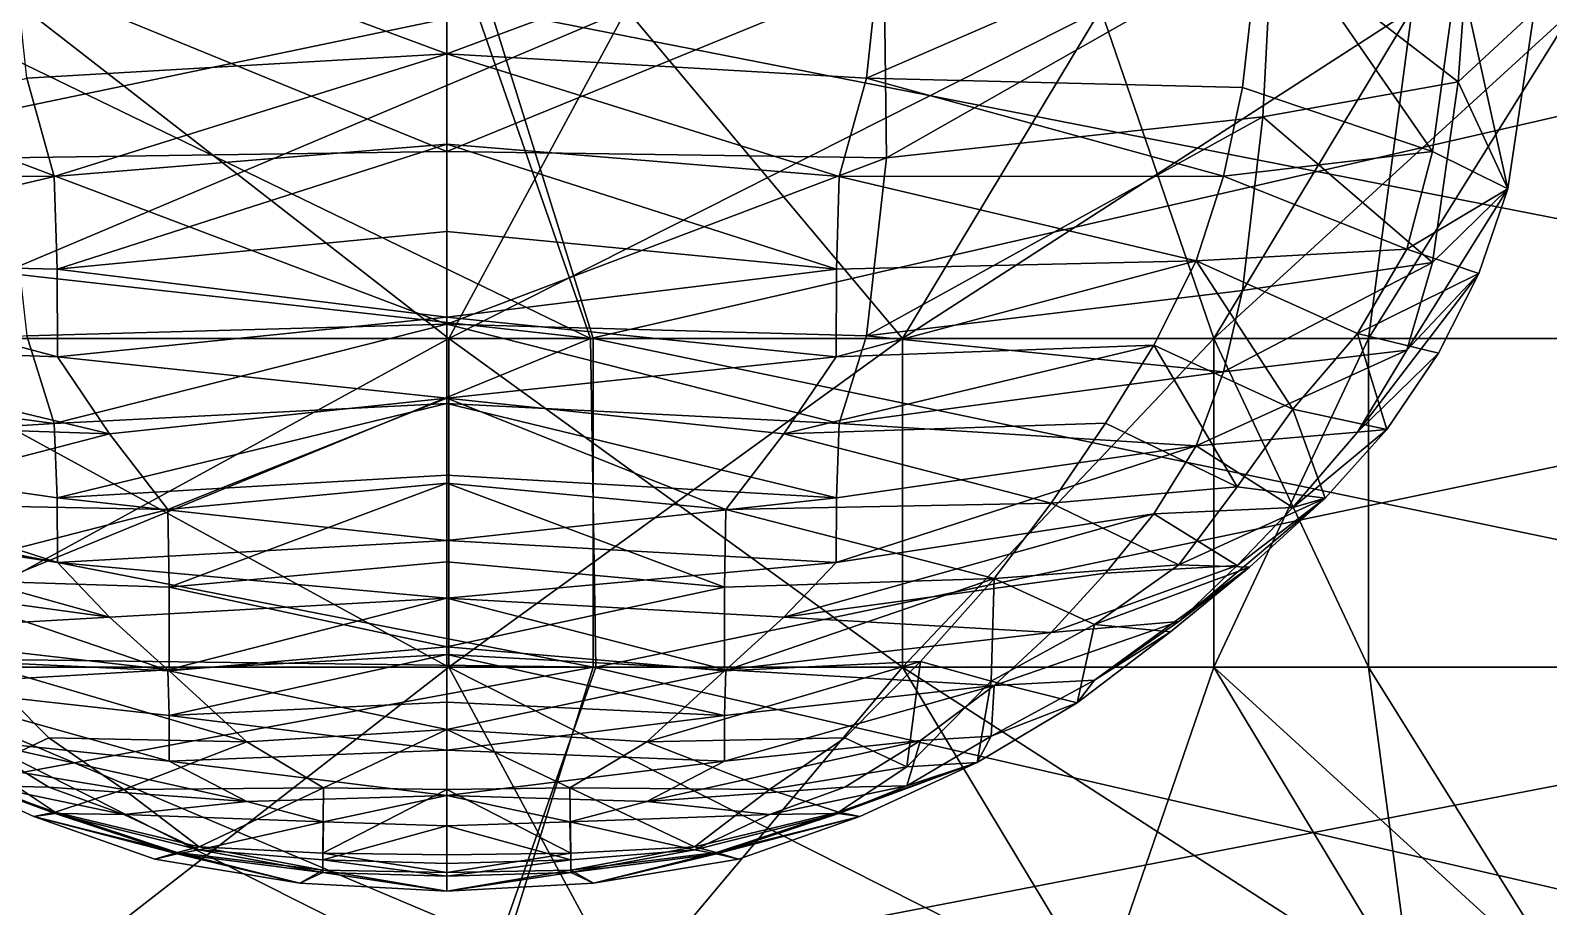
# Model space of a CAD drawing. Extents: x -114 to 115, y -117 to 399.
# Drawn here: x 60.16 to 71.77, y 122.91 to 129.61 of the extents above; entities that cross this region are included whole.
import ezdxf

# ---------------------------------------------------------------- set-up
doc = ezdxf.new("R2010")
doc.units = 0

msp = doc.modelspace()

# ---------------------------------------------------------------- linework, layer by layer
for points in [[(63.345238, 129.43161, -118.694946), (59.983627, 130.679932, -118.981201), (63.345238, 130.82518, -118.721992)], [(63.345238, 129.43161, -118.694946), (63.345238, 130.82518, -118.721992), (66.706848, 130.679932, -118.981201)], [(60.137238, 129.246017, -118.945908), (59.983627, 130.679932, -118.981201), (63.345238, 129.43161, -118.694946)], [(66.55323, 129.246017, -118.945908), (63.345238, 129.43161, -118.694946), (66.706848, 130.679932, -118.981201)], [(66.55323, 129.246017, -118.945908), (66.706848, 130.679932, -118.981201), (69.581894, 130.559631, -120.225533)], [(69.426712, 129.173279, -120.160034), (66.55323, 129.246017, -118.945908), (69.581894, 130.559631, -120.225533)], [(70.879089, 128.683762, -122.130264), (69.426712, 129.173279, -120.160034), (69.581894, 130.559631, -120.225533)], [(70.879089, 128.683762, -122.130264), (69.581894, 130.559631, -120.225533), (71.07338, 130.119339, -122.216171)], [(71.07338, 129.21553, -127.341904), (71.179626, 130.646103, -127.577606), (69.651947, 130.312698, -129.678589)], [(71.07338, 129.21553, -127.341904), (71.656456, 129.754333, -124.79435), (71.179626, 130.646103, -127.577606)], [(57.840843, 130.453415, -116.024139), (58.54417, 127.916359, -117.629623), (64.443848, 127.256195, -111.110825)], [(63.577991, 129.744965, -109.354691), (57.840843, 130.453415, -116.024139), (64.443848, 127.256195, -111.110825)], [(66.706848, 128.63588, -130.573517), (69.651947, 130.312698, -129.678589), (66.686852, 130.051651, -130.939621)], [(66.706848, 128.63588, -130.573517), (69.581894, 128.948425, -129.363113), (69.651947, 130.312698, -129.678589)], [(69.581894, 128.948425, -129.363113), (71.07338, 129.21553, -127.341904), (69.651947, 130.312698, -129.678589)], [(71.45388, 128.398285, -124.555237), (70.879089, 128.683762, -122.130264), (71.07338, 130.119339, -122.216171)], [(71.45388, 128.398285, -124.555237), (71.07338, 130.119339, -122.216171), (71.656456, 129.754333, -124.79435)], [(59.983627, 128.63588, -130.573517), (63.345238, 128.683716, -130.866776), (60.003628, 130.051651, -130.939621)], [(63.345238, 128.683716, -130.866776), (63.345242, 130.045685, -131.192871), (60.003628, 130.051651, -130.939621)], [(63.345238, 128.683716, -130.866776), (66.686852, 130.051651, -130.939621), (63.345242, 130.045685, -131.192871)], [(66.706848, 128.63588, -130.573517), (66.686852, 130.051651, -130.939621), (63.345238, 128.683716, -130.866776)], [(50.82254, 129.769379, 130.731018), (63.679298, 129.769379, 121.550117), (51.607136, 127.256462, 132.411819)], [(63.679298, 129.769379, 121.550117), (64.46389, 127.256462, 123.230927), (51.607136, 127.256462, 132.411819)], [(58.765862, 127.256454, -42.826134), (60.124809, 129.769379, -43.796547), (64.719307, 129.769379, -33.953873)], [(63.360359, 127.256454, -32.983467), (58.765862, 127.256454, -42.826134), (64.719307, 129.769379, -33.953873)], [(58.765862, 127.256454, 53.122589), (63.360359, 127.256454, 43.279915), (60.124809, 129.769379, 54.092999)], [(63.360359, 127.256454, 43.279915), (64.719307, 129.769379, 44.250328), (60.124809, 129.769379, 54.092999)], [(66.828796, 127.256454, -22.626701), (63.360359, 127.256454, -32.983467), (64.719307, 129.769379, -33.953873)], [(64.719307, 129.769379, 44.250328), (63.360359, 127.256454, 43.279915), (68.344513, 129.769379, 33.425468)], [(63.360359, 127.256454, 43.279915), (66.828796, 127.256454, 32.923149), (68.344513, 129.769379, 33.425468)], [(75.395126, 129.768951, -99.533081), (63.577991, 129.744965, -109.354691), (64.443848, 127.256195, -111.110825)], [(64.46389, 127.256462, 123.230927), (63.679298, 129.769379, 121.550117), (76.505905, 127.256462, 111.802299)], [(63.679298, 129.769379, 121.550117), (75.396332, 129.769379, 110.429932), (76.505905, 127.256462, 111.802299)], [(76.505905, 127.256454, -100.906998), (75.395126, 129.768951, -99.533081), (64.443848, 127.256195, -111.110825)], [(68.344513, 129.769379, -23.129021), (66.828796, 127.256454, -22.626701), (64.719307, 129.769379, -33.953873)], [(66.828796, 127.256454, -22.626701), (68.344513, 129.769379, -23.129021), (70.722794, 129.769379, -12.150948)], [(69.207092, 127.256454, -11.648621), (66.828796, 127.256454, -22.626701), (70.722794, 129.769379, -12.150948)], [(66.828796, 127.256454, 32.923149), (69.207092, 127.256454, 21.945072), (68.344513, 129.769379, 33.425468)], [(69.207092, 127.256454, 21.945072), (70.722794, 129.769379, 22.447393), (68.344513, 129.769379, 33.425468)], [(70.390114, 127.256454, -0.534447), (69.207092, 127.256454, -11.648621), (70.722794, 129.769379, -12.150948)], [(70.722794, 129.769379, 22.447393), (69.207092, 127.256454, 21.945072), (71.95929, 129.769379, 10.830894)], [(69.207092, 127.256454, 21.945072), (70.390106, 127.256454, 10.830894), (71.95929, 129.769379, 10.830894)], [(70.390106, 127.256454, 10.830894), (70.390114, 127.256454, -0.534447), (71.95929, 129.769379, 10.830894)], [(71.95929, 129.769379, -0.534447), (70.390114, 127.256454, -0.534447), (70.722794, 129.769379, -12.150948)], [(70.390114, 127.256454, -0.534447), (71.95929, 129.769379, -0.534447), (71.95929, 129.769379, 10.830894)], [(71.45388, 128.398285, -124.555237), (71.656456, 129.754333, -124.79435), (71.07338, 129.21553, -127.341904)], [(60.345276, 128.494278, -119.052498), (60.137238, 129.246017, -118.945908), (63.345238, 129.43161, -118.694946)], [(60.345276, 128.494278, -119.052498), (63.345238, 129.43161, -118.694946), (63.345234, 128.739761, -118.819611)], [(66.3452, 128.494278, -119.052498), (63.345234, 128.739761, -118.819611), (63.345238, 129.43161, -118.694946)], [(66.3452, 128.494278, -119.052498), (63.345238, 129.43161, -118.694946), (66.55323, 129.246017, -118.945908)], [(60.345276, 128.494278, -119.052498), (57.409836, 128.496521, -120.201942), (60.137238, 129.246017, -118.945908)], [(66.3452, 128.494278, -119.052498), (66.55323, 129.246017, -118.945908), (69.280632, 128.496521, -120.201942)], [(69.280632, 128.496521, -120.201942), (66.55323, 129.246017, -118.945908), (69.426712, 129.173279, -120.160034)], [(69.280632, 128.496521, -120.201942), (69.426712, 129.173279, -120.160034), (70.879089, 128.683762, -122.130264)], [(70.879097, 127.837151, -126.931641), (71.07338, 129.21553, -127.341904), (69.581894, 128.948425, -129.363113)], [(70.879097, 127.837151, -126.931641), (71.45388, 128.398285, -124.555237), (71.07338, 129.21553, -127.341904)], [(66.55323, 127.276367, -130.116257), (69.426712, 127.623276, -128.9505), (69.581894, 128.948425, -129.363113)], [(66.55323, 127.276367, -130.116257), (69.581894, 128.948425, -129.363113), (66.706848, 128.63588, -130.573517)], [(69.426712, 127.623276, -128.9505), (70.879097, 127.837151, -126.931641), (69.581894, 128.948425, -129.363113)], [(63.345234, 127.364944, -130.415527), (63.345238, 128.683716, -130.866776), (59.983627, 128.63588, -130.573517)], [(60.368015, 127.785767, -119.333649), (60.345276, 128.494278, -119.052498), (63.345234, 128.739761, -118.819611)], [(60.368015, 127.785767, -119.333649), (63.345234, 128.739761, -118.819611), (63.34523, 128.073944, -119.052124)], [(66.322449, 127.785767, -119.333649), (63.34523, 128.073944, -119.052124), (63.345234, 128.739761, -118.819611)], [(66.322449, 127.785767, -119.333649), (63.345234, 128.739761, -118.819611), (66.3452, 128.494278, -119.052498)], [(63.345234, 127.364944, -130.415527), (66.706848, 128.63588, -130.573517), (63.345238, 128.683716, -130.866776)], [(70.681885, 127.937126, -122.223015), (69.280632, 128.496521, -120.201942), (70.879089, 128.683762, -122.130264)], [(70.681885, 127.937126, -122.223015), (70.879089, 128.683762, -122.130264), (71.45388, 128.398285, -124.555237)], [(60.137238, 127.276367, -130.116257), (63.345234, 127.364944, -130.415527), (59.983627, 128.63588, -130.573517)], [(66.55323, 127.276367, -130.116257), (66.706848, 128.63588, -130.573517), (63.345234, 127.364944, -130.415527)], [(57.618484, 127.849258, -120.326416), (57.409836, 128.496521, -120.201942), (60.345276, 128.494278, -119.052498)], [(60.368015, 127.785767, -119.333649), (57.618484, 127.849258, -120.326416), (60.345276, 128.494278, -119.052498)], [(66.322449, 127.785767, -119.333649), (66.3452, 128.494278, -119.052498), (69.071983, 127.849258, -120.326416)], [(69.071983, 127.849258, -120.326416), (66.3452, 128.494278, -119.052498), (69.280632, 128.496521, -120.201942)], [(69.071983, 127.849258, -120.326416), (69.280632, 128.496521, -120.201942), (70.681885, 127.937126, -122.223015)], [(71.232788, 127.752853, -124.441444), (70.681885, 127.937126, -122.223015), (71.45388, 128.398285, -124.555237)], [(70.681892, 127.167259, -126.589119), (71.45388, 128.398285, -124.555237), (70.879097, 127.837151, -126.931641)], [(70.681892, 127.167259, -126.589119), (71.232788, 127.752853, -124.441444), (71.45388, 128.398285, -124.555237)], [(63.34523, 127.417717, -119.394249), (60.368015, 127.785767, -119.333649), (63.34523, 128.073944, -119.052124)], [(63.34523, 127.417717, -119.394249), (63.34523, 128.073944, -119.052124), (66.322449, 127.785767, -119.333649)], [(64.443848, 127.256195, -111.110825), (58.54417, 127.916359, -117.629623), (58.504097, 124.820915, -118.019775)], [(70.304932, 127.29483, -122.149124), (69.071983, 127.849258, -120.326416), (70.681885, 127.937126, -122.223015)], [(70.304932, 127.29483, -122.149124), (70.681885, 127.937126, -122.223015), (71.232788, 127.752853, -124.441444)], [(60.369282, 127.115669, -119.733597), (57.942554, 127.204254, -120.574638), (57.618484, 127.849258, -120.326416)], [(60.369282, 127.115669, -119.733597), (57.618484, 127.849258, -120.326416), (60.368015, 127.785767, -119.333649)], [(60.369282, 127.115669, -119.733597), (60.368015, 127.785767, -119.333649), (63.34523, 127.417717, -119.394249)], [(66.321182, 127.115669, -119.733597), (63.34523, 127.417717, -119.394249), (66.322449, 127.785767, -119.333649)], [(66.321182, 127.115669, -119.733597), (66.322449, 127.785767, -119.333649), (69.071983, 127.849258, -120.326416)], [(66.321182, 127.115669, -119.733597), (69.071983, 127.849258, -120.326416), (68.747917, 127.204254, -120.574638)], [(69.812202, 126.716179, -122.05941), (68.747917, 127.204254, -120.574638), (69.071983, 127.849258, -120.326416)], [(69.812202, 126.716179, -122.05941), (69.071983, 127.849258, -120.326416), (70.304932, 127.29483, -122.149124)], [(69.280632, 127.001663, -128.679657), (70.879097, 127.837151, -126.931641), (69.426712, 127.623276, -128.9505)], [(69.280632, 127.001663, -128.679657), (70.681892, 127.167259, -126.589119), (70.879097, 127.837151, -126.931641)], [(70.924591, 127.142639, -124.333862), (70.304932, 127.29483, -122.149124), (71.232788, 127.752853, -124.441444)], [(70.304932, 126.538422, -126.438896), (70.924591, 127.142639, -124.333862), (71.232788, 127.752853, -124.441444)], [(70.304932, 126.538422, -126.438896), (71.232788, 127.752853, -124.441444), (70.681892, 127.167259, -126.589119)], [(69.280632, 127.001663, -128.679657), (69.426712, 127.623276, -128.9505), (66.55323, 127.276367, -130.116257)], [(63.34523, 126.798904, -119.804688), (60.369282, 127.115669, -119.733597), (63.34523, 127.417717, -119.394249)], [(63.34523, 126.798904, -119.804688), (63.34523, 127.417717, -119.394249), (66.321182, 127.115669, -119.733597)], [(60.345268, 126.60643, -129.758972), (63.345234, 127.364944, -130.415527), (60.137238, 127.276367, -130.116257)], [(60.345268, 126.60643, -129.758972), (63.34523, 126.757462, -130.061783), (63.345234, 127.364944, -130.415527)], [(66.345192, 126.60643, -129.758972), (63.345234, 127.364944, -130.415527), (63.34523, 126.757462, -130.061783)], [(66.345192, 126.60643, -129.758972), (66.55323, 127.276367, -130.116257), (63.345234, 127.364944, -130.415527)], [(70.528694, 126.55983, -124.231087), (69.812202, 126.716179, -122.05941), (70.304932, 127.29483, -122.149124)], [(70.528694, 126.55983, -124.231087), (70.304932, 127.29483, -122.149124), (70.924591, 127.142639, -124.333862)], [(51.607136, 127.256462, 132.411819), (64.46389, 124.743546, 123.230927), (51.607136, 124.743546, 132.411819)], [(51.607136, 127.256462, 132.411819), (64.46389, 127.256462, 123.230927), (64.46389, 124.743546, 123.230927)], [(60.345268, 126.60643, -129.758972), (60.137238, 127.276367, -130.116257), (57.409832, 127.001663, -128.679657)], [(60.767998, 126.527046, -120.131371), (58.31105, 126.607857, -120.888123), (57.942554, 127.204254, -120.574638)], [(60.767998, 126.527046, -120.131371), (57.942554, 127.204254, -120.574638), (60.369282, 127.115669, -119.733597)], [(58.504097, 124.820915, -118.019775), (64.483925, 124.743797, -111.165039), (64.443848, 127.256195, -111.110825)], [(63.360359, 124.743538, -32.983467), (58.765862, 124.743538, -42.826141), (58.765862, 127.256454, -42.826134)], [(58.765862, 127.256454, -42.826134), (63.360359, 127.256454, -32.983467), (63.360359, 124.743538, -32.983467)], [(58.765862, 124.743538, 53.122589), (63.360359, 124.743538, 43.279915), (63.360359, 127.256454, 43.279915)], [(63.360359, 127.256454, 43.279915), (58.765862, 127.256454, 53.122589), (58.765862, 124.743538, 53.122589)], [(66.828796, 124.743538, -22.626701), (63.360359, 124.743538, -32.983467), (63.360359, 127.256454, -32.983467)], [(66.828796, 127.256454, -22.626701), (66.828796, 124.743538, -22.626701), (63.360359, 127.256454, -32.983467)], [(63.360359, 124.743538, 43.279915), (66.828796, 124.743538, 32.923149), (66.828796, 127.256454, 32.923149)], [(63.360359, 127.256454, 43.279915), (63.360359, 124.743538, 43.279915), (66.828796, 127.256454, 32.923149)], [(76.505905, 127.256454, -100.906998), (64.443848, 127.256195, -111.110825), (64.483925, 124.743797, -111.165039)], [(64.46389, 127.256462, 123.230927), (76.505905, 127.256462, 111.802299), (76.505905, 124.743546, 111.802299)], [(64.46389, 124.743546, 123.230927), (64.46389, 127.256462, 123.230927), (76.505905, 124.743546, 111.802299)], [(76.505905, 124.743538, -100.906998), (76.505905, 127.256454, -100.906998), (64.483925, 124.743797, -111.165039)], [(65.92247, 126.527046, -120.131371), (68.747917, 127.204254, -120.574638), (68.379417, 126.607857, -120.888123)], [(65.92247, 126.527046, -120.131371), (66.321182, 127.115669, -119.733597), (68.747917, 127.204254, -120.574638)], [(66.345192, 126.60643, -129.758972), (69.280632, 127.001663, -128.679657), (66.55323, 127.276367, -130.116257)], [(69.207092, 127.256454, -11.648621), (66.828796, 124.743538, -22.626701), (66.828796, 127.256454, -22.626701)], [(69.207092, 127.256454, -11.648621), (69.207092, 124.743538, -11.648621), (66.828796, 124.743538, -22.626701)], [(69.207092, 127.256454, 21.945072), (66.828796, 124.743538, 32.923149), (69.207092, 124.743538, 21.945072)], [(69.207092, 127.256454, 21.945072), (66.828796, 127.256454, 32.923149), (66.828796, 124.743538, 32.923149)], [(69.385674, 126.122787, -122.39502), (68.379417, 126.607857, -120.888123), (68.747917, 127.204254, -120.574638)], [(69.385674, 126.122787, -122.39502), (68.747917, 127.204254, -120.574638), (69.812202, 126.716179, -122.05941)], [(70.390114, 124.743538, -0.534447), (69.207092, 124.743538, -11.648621), (69.207092, 127.256454, -11.648621)], [(70.390114, 127.256454, -0.534447), (70.390114, 124.743538, -0.534447), (69.207092, 127.256454, -11.648621)], [(69.207092, 124.743538, 21.945072), (70.390114, 124.743538, 10.830894), (70.390106, 127.256454, 10.830894)], [(69.207092, 127.256454, 21.945072), (69.207092, 124.743538, 21.945072), (70.390106, 127.256454, 10.830894)], [(70.390114, 124.743538, -0.534447), (70.390114, 127.256454, -0.534447), (70.390106, 127.256454, 10.830894)], [(70.390106, 127.256454, 10.830894), (70.390114, 124.743538, 10.830894), (70.390114, 124.743538, -0.534447)], [(60.767998, 126.527046, -120.131371), (60.369282, 127.115669, -119.733597), (63.34523, 126.798904, -119.804688)], [(65.92247, 126.527046, -120.131371), (63.34523, 126.798904, -119.804688), (66.321182, 127.115669, -119.733597)], [(69.071983, 126.436012, -128.341309), (70.681892, 127.167259, -126.589119), (69.280632, 127.001663, -128.679657)], [(69.071983, 126.436012, -128.341309), (70.304932, 126.538422, -126.438896), (70.681892, 127.167259, -126.589119)], [(70.304932, 126.538422, -126.438896), (70.528694, 126.55983, -124.231087), (70.924591, 127.142639, -124.333862)], [(57.618477, 126.436012, -128.341309), (60.345268, 126.60643, -129.758972), (57.409832, 127.001663, -128.679657)], [(69.071983, 126.436012, -128.341309), (69.280632, 127.001663, -128.679657), (66.345192, 126.60643, -129.758972)], [(60.368008, 126.036812, -129.252487), (63.34523, 126.757462, -130.061783), (60.345268, 126.60643, -129.758972)], [(60.368008, 126.036812, -129.252487), (63.34523, 126.211327, -129.615601), (63.34523, 126.757462, -130.061783)], [(61.213066, 125.947784, -120.542297), (60.767998, 126.527046, -120.131371), (63.34523, 126.798904, -119.804688)], [(61.213066, 125.947784, -120.542297), (63.34523, 126.798904, -119.804688), (63.345234, 126.150185, -120.33226)], [(65.477394, 125.947784, -120.542297), (63.34523, 126.798904, -119.804688), (65.92247, 126.527046, -120.131371)], [(65.477394, 125.947784, -120.542297), (63.345234, 126.150185, -120.33226), (63.34523, 126.798904, -119.804688)], [(66.322449, 126.036812, -129.252487), (63.34523, 126.757462, -130.061783), (63.34523, 126.211327, -129.615601)], [(66.322449, 126.036812, -129.252487), (66.345192, 126.60643, -129.758972), (63.34523, 126.757462, -130.061783)], [(70.05748, 126.034729, -124.138489), (69.385674, 126.122787, -122.39502), (69.812202, 126.716179, -122.05941)], [(70.05748, 126.034729, -124.138489), (69.812202, 126.716179, -122.05941), (70.528694, 126.55983, -124.231087)], [(60.368008, 126.036812, -129.252487), (60.345268, 126.60643, -129.758972), (57.618477, 126.436012, -128.341309)], [(58.725594, 125.996048, -121.244606), (58.31105, 126.607857, -120.888123), (60.767998, 126.527046, -120.131371)], [(67.964874, 125.996048, -121.244606), (65.92247, 126.527046, -120.131371), (68.379417, 126.607857, -120.888123)], [(66.322449, 126.036812, -129.252487), (69.071983, 126.436012, -128.341309), (66.345192, 126.60643, -129.758972)], [(67.964874, 125.996048, -121.244606), (68.379417, 126.607857, -120.888123), (69.385674, 126.122787, -122.39502)], [(61.213066, 125.947784, -120.542297), (58.725594, 125.996048, -121.244606), (60.767998, 126.527046, -120.131371)], [(65.477394, 125.947784, -120.542297), (65.92247, 126.527046, -120.131371), (67.964874, 125.996048, -121.244606)], [(69.812202, 125.963989, -126.325272), (70.304932, 126.538422, -126.438896), (69.071983, 126.436012, -128.341309)], [(69.812202, 125.963989, -126.325272), (70.05748, 126.034729, -124.138489), (70.528694, 126.55983, -124.231087)], [(69.812202, 125.963989, -126.325272), (70.528694, 126.55983, -124.231087), (70.304932, 126.538422, -126.438896)], [(60.369274, 125.543907, -128.647491), (60.368008, 126.036812, -129.252487), (57.618477, 126.436012, -128.341309)], [(60.369274, 125.543907, -128.647491), (57.618477, 126.436012, -128.341309), (57.942547, 125.914803, -127.887466)], [(66.321182, 125.543907, -128.647491), (68.747917, 125.914803, -127.887466), (69.071983, 126.436012, -128.341309)], [(66.321182, 125.543907, -128.647491), (69.071983, 126.436012, -128.341309), (66.322449, 126.036812, -129.252487)], [(68.747917, 125.914803, -127.887466), (69.812202, 125.963989, -126.325272), (69.071983, 126.436012, -128.341309)], [(63.34523, 125.71167, -129.069687), (63.34523, 126.211327, -129.615601), (60.368008, 126.036812, -129.252487)], [(61.223232, 125.354256, -121.156624), (61.213066, 125.947784, -120.542297), (63.345234, 126.150185, -120.33226)], [(61.223232, 125.354256, -121.156624), (63.345234, 126.150185, -120.33226), (63.345238, 125.549248, -120.917053)], [(63.34523, 125.71167, -129.069687), (66.322449, 126.036812, -129.252487), (63.34523, 126.211327, -129.615601)], [(65.467239, 125.354256, -121.156624), (63.345238, 125.549248, -120.917053), (63.345234, 126.150185, -120.33226)], [(65.467239, 125.354256, -121.156624), (63.345234, 126.150185, -120.33226), (65.477394, 125.947784, -120.542297)], [(60.369274, 125.543907, -128.647491), (63.34523, 125.71167, -129.069687), (60.368008, 126.036812, -129.252487)], [(66.321182, 125.543907, -128.647491), (66.322449, 126.036812, -129.252487), (63.34523, 125.71167, -129.069687)], [(68.940216, 125.526825, -122.782181), (67.964874, 125.996048, -121.244606), (69.385674, 126.122787, -122.39502)], [(68.940216, 125.526825, -122.782181), (69.385674, 126.122787, -122.39502), (70.05748, 126.034729, -124.138489)], [(69.481064, 125.507164, -124.045486), (68.940216, 125.526825, -122.782181), (70.05748, 126.034729, -124.138489)], [(68.940216, 125.093567, -125.239304), (70.05748, 126.034729, -124.138489), (69.385674, 125.521172, -125.806961)], [(68.940216, 125.093567, -125.239304), (69.481064, 125.507164, -124.045486), (70.05748, 126.034729, -124.138489)], [(69.385674, 125.521172, -125.806961), (70.05748, 126.034729, -124.138489), (69.812202, 125.963989, -126.325272)], [(60.767998, 125.126831, -128.072388), (57.942547, 125.914803, -127.887466), (58.31105, 125.461594, -127.388916)], [(60.767998, 125.126831, -128.072388), (60.369274, 125.543907, -128.647491), (57.942547, 125.914803, -127.887466)], [(59.161278, 125.422234, -121.63739), (58.725594, 125.996048, -121.244606), (61.213066, 125.947784, -120.542297)], [(61.223232, 125.354256, -121.156624), (59.161278, 125.422234, -121.63739), (61.213066, 125.947784, -120.542297)], [(65.467239, 125.354256, -121.156624), (65.477394, 125.947784, -120.542297), (67.52919, 125.422234, -121.63739)], [(67.52919, 125.422234, -121.63739), (65.477394, 125.947784, -120.542297), (67.964874, 125.996048, -121.244606)], [(65.92247, 125.126831, -128.072388), (68.379417, 125.461594, -127.388916), (68.747917, 125.914803, -127.887466)], [(65.92247, 125.126831, -128.072388), (68.747917, 125.914803, -127.887466), (66.321182, 125.543907, -128.647491)], [(67.52919, 125.422234, -121.63739), (67.964874, 125.996048, -121.244606), (68.940216, 125.526825, -122.782181)], [(68.379417, 125.461594, -127.388916), (69.385674, 125.521172, -125.806961), (68.747917, 125.914803, -127.887466)], [(69.385674, 125.521172, -125.806961), (69.812202, 125.963989, -126.325272), (68.747917, 125.914803, -127.887466)], [(63.34523, 125.270554, -128.472351), (63.34523, 125.71167, -129.069687), (60.369274, 125.543907, -128.647491)], [(63.34523, 125.270554, -128.472351), (66.321182, 125.543907, -128.647491), (63.34523, 125.71167, -129.069687)], [(60.767998, 125.126831, -128.072388), (63.34523, 125.270554, -128.472351), (60.369274, 125.543907, -128.647491)], [(63.345238, 124.899414, -121.626823), (61.223232, 125.354256, -121.156624), (63.345238, 125.549248, -120.917053)], [(65.92247, 125.126831, -128.072388), (66.321182, 125.543907, -128.647491), (63.34523, 125.270554, -128.472351)], [(63.345238, 124.899414, -121.626823), (63.345238, 125.549248, -120.917053), (65.467239, 125.354256, -121.156624)], [(58.725597, 125.008606, -126.844666), (60.767998, 125.126831, -128.072388), (58.31105, 125.461594, -127.388916)], [(67.964874, 125.008606, -126.844666), (68.379417, 125.461594, -127.388916), (65.92247, 125.126831, -128.072388)], [(68.295197, 125.070229, -122.723709), (67.52919, 125.422234, -121.63739), (68.940216, 125.526825, -122.782181)], [(67.964874, 125.008606, -126.844666), (69.385674, 125.521172, -125.806961), (68.379417, 125.461594, -127.388916)], [(67.964874, 125.008606, -126.844666), (68.940216, 125.093567, -125.239304), (69.385674, 125.521172, -125.806961)], [(68.295189, 124.644508, -125.13813), (68.875046, 125.012985, -123.958374), (69.481064, 125.507164, -124.045486)], [(68.295189, 124.644508, -125.13813), (69.481064, 125.507164, -124.045486), (68.940216, 125.093567, -125.239304)], [(68.295197, 125.070229, -122.723709), (68.940216, 125.526825, -122.782181), (69.481064, 125.507164, -124.045486)], [(68.875046, 125.012985, -123.958374), (68.295197, 125.070229, -122.723709), (69.481064, 125.507164, -124.045486)], [(61.223389, 124.715744, -121.888168), (59.723629, 124.787933, -122.154129), (59.161278, 125.422234, -121.63739)], [(61.223389, 124.715744, -121.888168), (59.161278, 125.422234, -121.63739), (61.223232, 125.354256, -121.156624)], [(61.223389, 124.715744, -121.888168), (61.223232, 125.354256, -121.156624), (63.345238, 124.899414, -121.626823)], [(65.467079, 124.715744, -121.888168), (63.345238, 124.899414, -121.626823), (65.467239, 125.354256, -121.156624)], [(65.467079, 124.715744, -121.888168), (65.467239, 125.354256, -121.156624), (67.52919, 125.422234, -121.63739)], [(65.467079, 124.715744, -121.888168), (67.52919, 125.422234, -121.63739), (66.966843, 124.787933, -122.154129)], [(67.504799, 124.636475, -122.661461), (66.966843, 124.787933, -122.154129), (67.52919, 125.422234, -121.63739)], [(67.504799, 124.636475, -122.661461), (67.52919, 125.422234, -121.63739), (68.295197, 125.070229, -122.723709)], [(61.213066, 124.723045, -127.488113), (63.34523, 125.270554, -128.472351), (60.767998, 125.126831, -128.072388)], [(61.213066, 124.723045, -127.488113), (63.345234, 124.8414, -127.754707), (63.34523, 125.270554, -128.472351)], [(65.477394, 124.723045, -127.488113), (63.34523, 125.270554, -128.472351), (63.345234, 124.8414, -127.754707)], [(65.477394, 124.723045, -127.488113), (65.92247, 125.126831, -128.072388), (63.34523, 125.270554, -128.472351)], [(61.213066, 124.723045, -127.488113), (60.767998, 125.126831, -128.072388), (58.725597, 125.008606, -126.844666)], [(65.477394, 124.723045, -127.488113), (67.964874, 125.008606, -126.844666), (65.92247, 125.126831, -128.072388)], [(67.52919, 124.603737, -126.279297), (68.940216, 125.093567, -125.239304), (67.964874, 125.008606, -126.844666)], [(67.52919, 124.603737, -126.279297), (68.295189, 124.644508, -125.13813), (68.940216, 125.093567, -125.239304)], [(59.161278, 124.603737, -126.279297), (61.213066, 124.723045, -127.488113), (58.725597, 125.008606, -126.844666)], [(67.52919, 124.603737, -126.279297), (67.964874, 125.008606, -126.844666), (65.477394, 124.723045, -127.488113)], [(68.163452, 124.472511, -123.86306), (67.504799, 124.636475, -122.661461), (68.295197, 125.070229, -122.723709)], [(68.163452, 124.472511, -123.86306), (68.295197, 125.070229, -122.723709), (68.875046, 125.012985, -123.958374)], [(68.163452, 124.472511, -123.86306), (68.875046, 125.012985, -123.958374), (68.295189, 124.644508, -125.13813)], [(63.345238, 124.267776, -122.353882), (61.223389, 124.715744, -121.888168), (63.345238, 124.899414, -121.626823)], [(63.345238, 124.267776, -122.353882), (63.345238, 124.899414, -121.626823), (65.467079, 124.715744, -121.888168)], [(50.822548, 122.230629, 130.731018), (51.607136, 124.743546, 132.411819), (64.46389, 124.743546, 123.230927)], [(63.679306, 122.230629, 121.550117), (50.822548, 122.230629, 130.731018), (64.46389, 124.743546, 123.230927)], [(57.809921, 122.288452, -116.450134), (63.608925, 122.250427, -109.373077), (58.504097, 124.820915, -118.019775)], [(63.608925, 122.250427, -109.373077), (64.483925, 124.743797, -111.165039), (58.504097, 124.820915, -118.019775)], [(60.124809, 122.230621, -43.796555), (58.765862, 124.743538, -42.826141), (63.360359, 124.743538, -32.983467)], [(64.719307, 122.230629, 44.250328), (63.360359, 124.743538, 43.279915), (58.765862, 124.743538, 53.122589)], [(60.124809, 122.230629, 54.093002), (64.719307, 122.230629, 44.250328), (58.765862, 124.743538, 53.122589)], [(61.816631, 124.172752, -122.482407), (60.304298, 124.204803, -122.71106), (59.723629, 124.787933, -122.154129)], [(61.816631, 124.172752, -122.482407), (59.723629, 124.787933, -122.154129), (61.223389, 124.715744, -121.888168)], [(59.830437, 123.983032, -123.347099), (59.723629, 124.787933, -122.154129), (60.304298, 124.204803, -122.71106)], [(64.719307, 122.230621, -33.95388), (60.124809, 122.230621, -43.796555), (63.360359, 124.743538, -32.983467)], [(61.223232, 124.375427, -126.707817), (63.345234, 124.8414, -127.754707), (61.213066, 124.723045, -127.488113)], [(61.223232, 124.375427, -126.707817), (63.345238, 124.476723, -126.999634), (63.345234, 124.8414, -127.754707)], [(65.467239, 124.375427, -126.707817), (63.345234, 124.8414, -127.754707), (63.345238, 124.476723, -126.999634)], [(65.467239, 124.375427, -126.707817), (65.477394, 124.723045, -127.488113), (63.345234, 124.8414, -127.754707)], [(66.828796, 124.743538, -22.626701), (68.344513, 122.230621, -23.129021), (63.360359, 124.743538, -32.983467)], [(68.344513, 122.230621, -23.129021), (64.719307, 122.230621, -33.95388), (63.360359, 124.743538, -32.983467)], [(63.360359, 124.743538, 43.279915), (64.719307, 122.230629, 44.250328), (66.828796, 124.743538, 32.923149)], [(76.505905, 124.743538, -100.906998), (64.483925, 124.743797, -111.165039), (63.608925, 122.250427, -109.373077)], [(75.395126, 122.231049, -99.533066), (76.505905, 124.743538, -100.906998), (63.608925, 122.250427, -109.373077)], [(63.679306, 122.230629, 121.550117), (64.46389, 124.743546, 123.230927), (75.396332, 122.230629, 110.429932)], [(64.46389, 124.743546, 123.230927), (76.505905, 124.743546, 111.802299), (75.396332, 122.230629, 110.429932)], [(64.719307, 122.230629, 44.250328), (68.344513, 122.230621, 33.425468), (66.828796, 124.743538, 32.923149)], [(64.87384, 124.172752, -122.482407), (66.966843, 124.787933, -122.154129), (66.386177, 124.204803, -122.71106)], [(64.87384, 124.172752, -122.482407), (65.467079, 124.715744, -121.888168), (66.966843, 124.787933, -122.154129)], [(66.860039, 123.983032, -123.347099), (66.386177, 124.204803, -122.71106), (66.966843, 124.787933, -122.154129)], [(68.344513, 122.230621, -23.129021), (66.828796, 124.743538, -22.626701), (69.207092, 124.743538, -11.648621)], [(70.722801, 122.230621, 22.447395), (69.207092, 124.743538, 21.945072), (66.828796, 124.743538, 32.923149)], [(68.344513, 122.230621, 33.425468), (70.722801, 122.230621, 22.447395), (66.828796, 124.743538, 32.923149)], [(66.860039, 123.983032, -123.347099), (66.966843, 124.787933, -122.154129), (67.504799, 124.636475, -122.661461)], [(70.722809, 122.230621, -12.150948), (68.344513, 122.230621, -23.129021), (69.207092, 124.743538, -11.648621)], [(70.390114, 124.743538, -0.534447), (71.95929, 122.230621, -0.534447), (69.207092, 124.743538, -11.648621)], [(71.95929, 122.230621, -0.534447), (70.722809, 122.230621, -12.150948), (69.207092, 124.743538, -11.648621)], [(69.207092, 124.743538, 21.945072), (70.722801, 122.230621, 22.447395), (70.390114, 124.743538, 10.830894)], [(70.722801, 122.230621, 22.447395), (71.95929, 122.230621, 10.830894), (70.390114, 124.743538, 10.830894)], [(71.95929, 122.230621, -0.534447), (70.390114, 124.743538, -0.534447), (70.390114, 124.743538, 10.830894)], [(71.95929, 122.230621, 10.830894), (71.95929, 122.230621, -0.534447), (70.390114, 124.743538, 10.830894)], [(61.223232, 124.375427, -126.707817), (61.213066, 124.723045, -127.488113), (59.161278, 124.603737, -126.279297)], [(61.816631, 124.172752, -122.482407), (61.223389, 124.715744, -121.888168), (63.345238, 124.267776, -122.353882)], [(64.87384, 124.172752, -122.482407), (63.345238, 124.267776, -122.353882), (65.467079, 124.715744, -121.888168)], [(65.467239, 124.375427, -126.707817), (67.52919, 124.603737, -126.279297), (65.477394, 124.723045, -127.488113)], [(66.860039, 123.983032, -123.347099), (67.504799, 124.636475, -122.661461), (67.399826, 124.015869, -123.782532)], [(67.399826, 124.015869, -123.782532), (67.504799, 124.636475, -122.661461), (68.163452, 124.472511, -123.86306)], [(67.504799, 124.215614, -125.048248), (68.295189, 124.644508, -125.13813), (67.52919, 124.603737, -126.279297)], [(67.504799, 124.215614, -125.048248), (68.163452, 124.472511, -123.86306), (68.295189, 124.644508, -125.13813)], [(61.223389, 124.02562, -125.802017), (61.223232, 124.375427, -126.707817), (59.161278, 124.603737, -126.279297)], [(61.223389, 124.02562, -125.802017), (59.161278, 124.603737, -126.279297), (59.723629, 124.184418, -125.576782)], [(65.467079, 124.02562, -125.802017), (66.966843, 124.184418, -125.576782), (67.52919, 124.603737, -126.279297)], [(65.467079, 124.02562, -125.802017), (67.52919, 124.603737, -126.279297), (65.467239, 124.375427, -126.707817)], [(66.966843, 124.184418, -125.576782), (67.504799, 124.215614, -125.048248), (67.52919, 124.603737, -126.279297)], [(63.345238, 124.108833, -126.11042), (63.345238, 124.476723, -126.999634), (61.223232, 124.375427, -126.707817)], [(63.345238, 124.108833, -126.11042), (65.467239, 124.375427, -126.707817), (63.345238, 124.476723, -126.999634)], [(67.399826, 124.015869, -123.782532), (68.163452, 124.472511, -123.86306), (67.504799, 124.215614, -125.048248)], [(61.223389, 124.02562, -125.802017), (63.345238, 124.108833, -126.11042), (61.223232, 124.375427, -126.707817)], [(62.40374, 123.822868, -122.988708), (61.816631, 124.172752, -122.482407), (63.345238, 124.267776, -122.353882)], [(63.345238, 123.810333, -122.933502), (62.40374, 123.822868, -122.988708), (63.345238, 124.267776, -122.353882)], [(65.467079, 124.02562, -125.802017), (65.467239, 124.375427, -126.707817), (63.345238, 124.108833, -126.11042)], [(64.286736, 123.822868, -122.988708), (63.345238, 124.267776, -122.353882), (64.87384, 124.172752, -122.482407)], [(63.345238, 123.810333, -122.933502), (63.345238, 124.267776, -122.353882), (64.286736, 123.822868, -122.988708)], [(60.304298, 123.826935, -124.854004), (59.723629, 124.184418, -125.576782), (59.830437, 123.836082, -124.180473)], [(61.816631, 123.718613, -125.057907), (59.723629, 124.184418, -125.576782), (60.304298, 123.826935, -124.854004)], [(61.816631, 123.718613, -125.057907), (61.223389, 124.02562, -125.802017), (59.723629, 124.184418, -125.576782)], [(60.878613, 123.809044, -123.184837), (59.830437, 123.983032, -123.347099), (60.304298, 124.204803, -122.71106)], [(60.878613, 123.809044, -123.184837), (60.304298, 124.204803, -122.71106), (61.816631, 124.172752, -122.482407)], [(60.878613, 123.809044, -123.184837), (61.816631, 124.172752, -122.482407), (62.40374, 123.822868, -122.988708)], [(65.811867, 123.809044, -123.184837), (64.286736, 123.822868, -122.988708), (64.87384, 124.172752, -122.482407)], [(65.811867, 123.809044, -123.184837), (64.87384, 124.172752, -122.482407), (66.386177, 124.204803, -122.71106)], [(64.87384, 123.718613, -125.057907), (66.386177, 123.826935, -124.854004), (66.966843, 124.184418, -125.576782)], [(64.87384, 123.718613, -125.057907), (66.966843, 124.184418, -125.576782), (65.467079, 124.02562, -125.802017)], [(65.811867, 123.809044, -123.184837), (66.386177, 124.204803, -122.71106), (66.860039, 123.983032, -123.347099)], [(66.386177, 123.826935, -124.854004), (66.860039, 123.836082, -124.180473), (66.966843, 124.184418, -125.576782)], [(66.860039, 123.836082, -124.180473), (67.399826, 124.015869, -123.782532), (67.504799, 124.215614, -125.048248)], [(66.860039, 123.836082, -124.180473), (67.504799, 124.215614, -125.048248), (66.966843, 124.184418, -125.576782)], [(63.345238, 123.763962, -125.211182), (63.345238, 124.108833, -126.11042), (61.223389, 124.02562, -125.802017)], [(63.345238, 123.763962, -125.211182), (65.467079, 124.02562, -125.802017), (63.345238, 124.108833, -126.11042)], [(60.351662, 123.634621, -123.688232), (59.290649, 124.015869, -123.782532), (59.830437, 123.983032, -123.347099)], [(60.188889, 123.603905, -123.709885), (59.290649, 124.015869, -123.782532), (60.351662, 123.634621, -123.688232)], [(60.188889, 123.603905, -123.709885), (60.351662, 123.625359, -123.74073), (59.290649, 124.015869, -123.782532)], [(60.351662, 123.625359, -123.74073), (59.830437, 123.836082, -124.180473), (59.290649, 124.015869, -123.782532)], [(60.351662, 123.634621, -123.688232), (59.830437, 123.983032, -123.347099), (60.878613, 123.809044, -123.184837)], [(61.816631, 123.718613, -125.057907), (63.345238, 123.763962, -125.211182), (61.223389, 124.02562, -125.802017)], [(64.87384, 123.718613, -125.057907), (65.467079, 124.02562, -125.802017), (63.345238, 123.763962, -125.211182)], [(66.338814, 123.634621, -123.688232), (65.811867, 123.809044, -123.184837), (66.860039, 123.983032, -123.347099)], [(66.501579, 123.603905, -123.709885), (66.338814, 123.634621, -123.688232), (67.399826, 124.015869, -123.782532)], [(66.338814, 123.634621, -123.688232), (66.860039, 123.983032, -123.347099), (67.399826, 124.015869, -123.782532)], [(66.338814, 123.625359, -123.74073), (67.399826, 124.015869, -123.782532), (66.860039, 123.836082, -124.180473)], [(66.501579, 123.603905, -123.709885), (67.399826, 124.015869, -123.782532), (66.338814, 123.625359, -123.74073)], [(60.878613, 123.617096, -124.273422), (60.304298, 123.826935, -124.854004), (59.830437, 123.836082, -124.180473)], [(60.878613, 123.617096, -124.273422), (59.830437, 123.836082, -124.180473), (60.351662, 123.625359, -123.74073)], [(60.878613, 123.617096, -124.273422), (61.816631, 123.718613, -125.057907), (60.304298, 123.826935, -124.854004)], [(61.452988, 123.370987, -123.600647), (60.351662, 123.634621, -123.688232), (60.878613, 123.809044, -123.184837)], [(61.452988, 123.370987, -123.600647), (60.878613, 123.809044, -123.184837), (62.40374, 123.822868, -122.988708)], [(62.397438, 123.323441, -123.511543), (61.452988, 123.370987, -123.600647), (62.40374, 123.822868, -122.988708)], [(62.397438, 123.323441, -123.511543), (62.40374, 123.822868, -122.988708), (63.345238, 123.810333, -122.933502)], [(63.345238, 123.309906, -123.467102), (62.397438, 123.323441, -123.511543), (63.345238, 123.810333, -122.933502)], [(64.293037, 123.323441, -123.511543), (63.345238, 123.810333, -122.933502), (64.286736, 123.822868, -122.988708)], [(63.345238, 123.309906, -123.467102), (63.345238, 123.810333, -122.933502), (64.293037, 123.323441, -123.511543)], [(65.237488, 123.370987, -123.600647), (64.286736, 123.822868, -122.988708), (65.811867, 123.809044, -123.184837)], [(64.293037, 123.323441, -123.511543), (64.286736, 123.822868, -122.988708), (65.237488, 123.370987, -123.600647)], [(65.811867, 123.617096, -124.273422), (66.386177, 123.826935, -124.854004), (64.87384, 123.718613, -125.057907)], [(65.237488, 123.370987, -123.600647), (65.811867, 123.809044, -123.184837), (66.338814, 123.634621, -123.688232)], [(65.811867, 123.617096, -124.273422), (66.860039, 123.836082, -124.180473), (66.386177, 123.826935, -124.854004)], [(65.811867, 123.617096, -124.273422), (66.338814, 123.625359, -123.74073), (66.860039, 123.836082, -124.180473)], [(62.40374, 123.563011, -124.462448), (61.816631, 123.718613, -125.057907), (60.878613, 123.617096, -124.273422)], [(62.40374, 123.563011, -124.462448), (63.345238, 123.763962, -125.211182), (61.816631, 123.718613, -125.057907)], [(63.345238, 123.532364, -124.510048), (63.345238, 123.763962, -125.211182), (62.40374, 123.563011, -124.462448)], [(63.345238, 123.532364, -124.510048), (64.286736, 123.563011, -124.462448), (63.345238, 123.763962, -125.211182)], [(64.286736, 123.563011, -124.462448), (64.87384, 123.718613, -125.057907), (63.345238, 123.763962, -125.211182)], [(64.286736, 123.563011, -124.462448), (65.811867, 123.617096, -124.273422), (64.87384, 123.718613, -125.057907)], [(61.284363, 123.327888, -123.631943), (60.188889, 123.603905, -123.709885), (60.351662, 123.634621, -123.688232)], [(61.284363, 123.317879, -123.688705), (60.351662, 123.625359, -123.74073), (60.188889, 123.603905, -123.709885)], [(61.115105, 123.277267, -123.652283), (60.188889, 123.603905, -123.709885), (61.284363, 123.327888, -123.631943)], [(61.115105, 123.277267, -123.652283), (61.284363, 123.317879, -123.688705), (60.188889, 123.603905, -123.709885)], [(61.284363, 123.327888, -123.631943), (60.351662, 123.634621, -123.688232), (61.452988, 123.370987, -123.600647)], [(61.284363, 123.317879, -123.688705), (61.452988, 123.347672, -123.732849), (60.351662, 123.625359, -123.74073)], [(61.452988, 123.347672, -123.732849), (60.878613, 123.617096, -124.273422), (60.351662, 123.625359, -123.74073)], [(61.452988, 123.347672, -123.732849), (62.40374, 123.563011, -124.462448), (60.878613, 123.617096, -124.273422)], [(65.237488, 123.347672, -123.732849), (65.811867, 123.617096, -124.273422), (64.286736, 123.563011, -124.462448)], [(65.406105, 123.327888, -123.631943), (65.237488, 123.370987, -123.600647), (66.338814, 123.634621, -123.688232)], [(65.237488, 123.347672, -123.732849), (66.338814, 123.625359, -123.74073), (65.811867, 123.617096, -124.273422)], [(65.406105, 123.317879, -123.688705), (66.338814, 123.625359, -123.74073), (65.237488, 123.347672, -123.732849)], [(65.406105, 123.327888, -123.631943), (66.338814, 123.634621, -123.688232), (66.501579, 123.603905, -123.709885)], [(65.406105, 123.317879, -123.688705), (66.501579, 123.603905, -123.709885), (66.338814, 123.625359, -123.74073)], [(65.575363, 123.277267, -123.652283), (65.406105, 123.327888, -123.631943), (66.501579, 123.603905, -123.709885)], [(65.575363, 123.277267, -123.652283), (66.501579, 123.603905, -123.709885), (65.406105, 123.317879, -123.688705)], [(62.397438, 123.272522, -123.800323), (62.40374, 123.563011, -124.462448), (61.452988, 123.347672, -123.732849)], [(62.397438, 123.272522, -123.800323), (63.345238, 123.532364, -124.510048), (62.40374, 123.563011, -124.462448)], [(63.345238, 123.244614, -123.837463), (63.345238, 123.532364, -124.510048), (62.397438, 123.272522, -123.800323)], [(64.293037, 123.272522, -123.800323), (64.286736, 123.563011, -124.462448), (63.345238, 123.532364, -124.510048)], [(63.345238, 123.244614, -123.837463), (64.293037, 123.272522, -123.800323), (63.345238, 123.532364, -124.510048)], [(64.293037, 123.272522, -123.800323), (65.237488, 123.347672, -123.732849), (64.286736, 123.563011, -124.462448)], [(62.398136, 123.192497, -123.586876), (61.284363, 123.327888, -123.631943), (61.452988, 123.370987, -123.600647)], [(62.398136, 123.17524, -123.684761), (61.452988, 123.347672, -123.732849), (61.284363, 123.317879, -123.688705)], [(62.398136, 123.192497, -123.586876), (61.452988, 123.370987, -123.600647), (62.397438, 123.323441, -123.511543)], [(62.398136, 123.17524, -123.684761), (62.397438, 123.272522, -123.800323), (61.452988, 123.347672, -123.732849)], [(64.292336, 123.192497, -123.586876), (64.293037, 123.323441, -123.511543), (65.237488, 123.370987, -123.600647)], [(64.292336, 123.192497, -123.586876), (65.237488, 123.370987, -123.600647), (65.406105, 123.327888, -123.631943)], [(64.292336, 123.17524, -123.684761), (65.406105, 123.317879, -123.688705), (65.237488, 123.347672, -123.732849)], [(64.292336, 123.17524, -123.684761), (65.237488, 123.347672, -123.732849), (64.293037, 123.272522, -123.800323)], [(62.223419, 123.093925, -123.619965), (61.115105, 123.277267, -123.652283), (61.284363, 123.327888, -123.631943)], [(62.223419, 123.093925, -123.619965), (61.284363, 123.317879, -123.688705), (61.115105, 123.277267, -123.652283)], [(62.223419, 123.093925, -123.619965), (61.284363, 123.327888, -123.631943), (62.398136, 123.192497, -123.586876)], [(62.223419, 123.093925, -123.619965), (62.398136, 123.17524, -123.684761), (61.284363, 123.317879, -123.688705)], [(63.345238, 123.175728, -123.546883), (62.397438, 123.323441, -123.511543), (63.345238, 123.309906, -123.467102)], [(63.345238, 123.175728, -123.546883), (62.398136, 123.192497, -123.586876), (62.397438, 123.323441, -123.511543)], [(63.345238, 123.145805, -123.716614), (63.345238, 123.244614, -123.837463), (62.397438, 123.272522, -123.800323)], [(63.345238, 123.145805, -123.716614), (62.397438, 123.272522, -123.800323), (62.398136, 123.17524, -123.684761)], [(63.345238, 123.175728, -123.546883), (63.345238, 123.309906, -123.467102), (64.293037, 123.323441, -123.511543)], [(63.345238, 123.175728, -123.546883), (64.293037, 123.323441, -123.511543), (64.292336, 123.192497, -123.586876)], [(63.345238, 123.145805, -123.716614), (64.293037, 123.272522, -123.800323), (63.345238, 123.244614, -123.837463)], [(63.345238, 123.145805, -123.716614), (64.292336, 123.17524, -123.684761), (64.293037, 123.272522, -123.800323)], [(64.467049, 123.093925, -123.619965), (64.292336, 123.192497, -123.586876), (65.406105, 123.327888, -123.631943)], [(64.467049, 123.093925, -123.619965), (65.406105, 123.317879, -123.688705), (64.292336, 123.17524, -123.684761)], [(64.467049, 123.093925, -123.619965), (65.406105, 123.327888, -123.631943), (65.575363, 123.277267, -123.652283)], [(64.467049, 123.093925, -123.619965), (65.575363, 123.277267, -123.652283), (65.406105, 123.317879, -123.688705)], [(63.345238, 123.031067, -123.608887), (62.223419, 123.093925, -123.619965), (62.398136, 123.192497, -123.586876)], [(63.345238, 123.031067, -123.608887), (62.398136, 123.17524, -123.684761), (62.223419, 123.093925, -123.619965)], [(63.345238, 123.031067, -123.608887), (62.398136, 123.192497, -123.586876), (63.345238, 123.175728, -123.546883)], [(63.345238, 123.031067, -123.608887), (63.345238, 123.145805, -123.716614), (62.398136, 123.17524, -123.684761)], [(63.345238, 123.031067, -123.608887), (63.345238, 123.175728, -123.546883), (64.292336, 123.192497, -123.586876)], [(63.345238, 123.031067, -123.608887), (64.292336, 123.192497, -123.586876), (64.467049, 123.093925, -123.619965)], [(63.345238, 123.031067, -123.608887), (64.467049, 123.093925, -123.619965), (64.292336, 123.17524, -123.684761)], [(63.345238, 123.031067, -123.608887), (64.292336, 123.17524, -123.684761), (63.345238, 123.145805, -123.716614)]]:
    msp.add_3dface(points)

doc.saveas('drawing.dxf')
